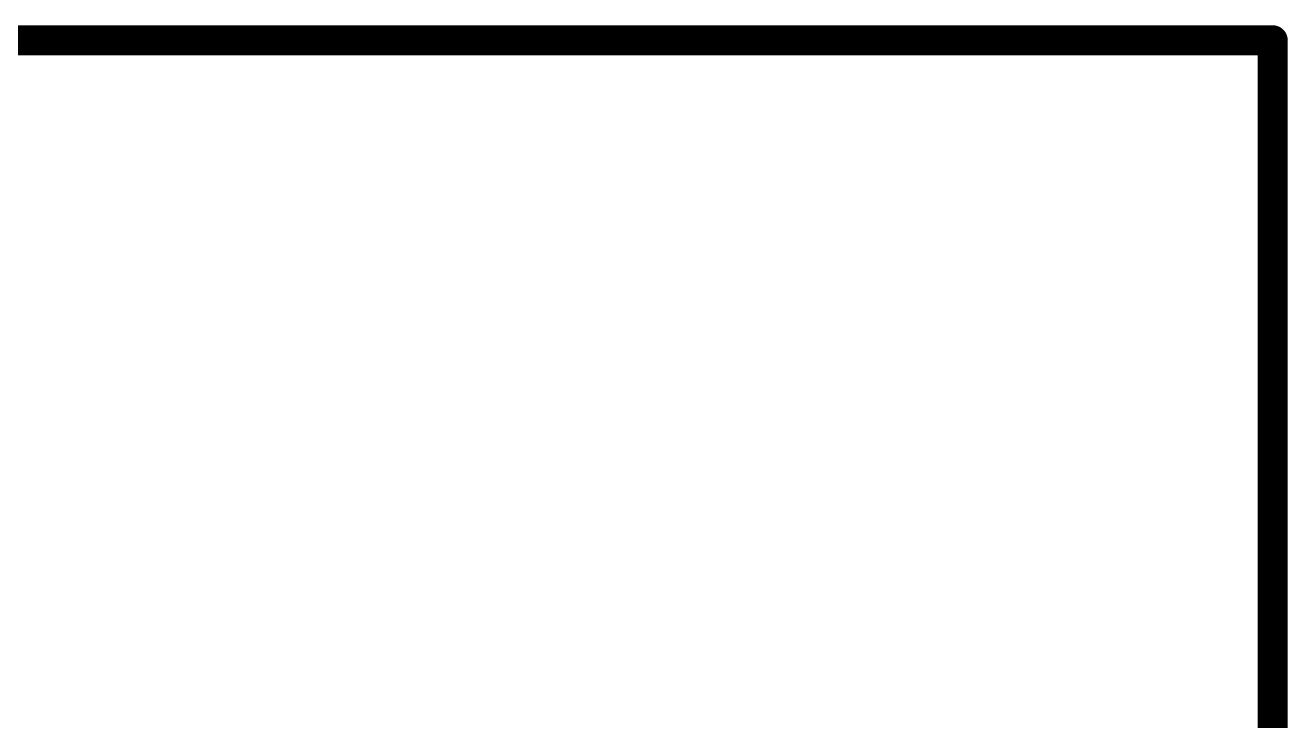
# Model space of a CAD drawing. Extents: x -10.2 to 70.2, y -5.2 to 30.2.
# Drawn here: x 53.22 to 70.2, y 20.85 to 30.2 of the extents above; entities that cross this region are included whole.
import ezdxf

# ---------------------------------------------------------------- set-up
doc = ezdxf.new("R2010")
doc.units = 0
doc.layers.add('1', color=22, linetype='CONTINUOUS')
doc.layers.add('16', color=175, linetype='CONTINUOUS')

msp = doc.modelspace()

# ---------------------------------------------------------------- linework, layer by layer
at = {"layer": '1', "const_width": 0.4064}
for points in [[(-10, 30), (70, 30)], [(70, 30), (70, -5)]]:
    msp.add_lwpolyline(points, dxfattribs=at)
at = {"layer": '1', "const_width": 0.2032}
for points in [[(70.1016, 30, 1), (69.8984, 30)], [(70, 29.8984, 1), (70, 30.1016)]]:
    msp.add_lwpolyline(points, format="xyb", dxfattribs=at)
at = {"layer": '16', "const_width": 0.4064}
for points in [[(-10, 30), (70, 30)], [(70, 30), (70, -5)]]:
    msp.add_lwpolyline(points, dxfattribs=at)
at = {"layer": '16', "const_width": 0.2032}
for points in [[(70.1016, 30, 1), (69.8984, 30)], [(70, 29.8984, 1), (70, 30.1016)]]:
    msp.add_lwpolyline(points, format="xyb", dxfattribs=at)

doc.saveas('drawing.dxf')
